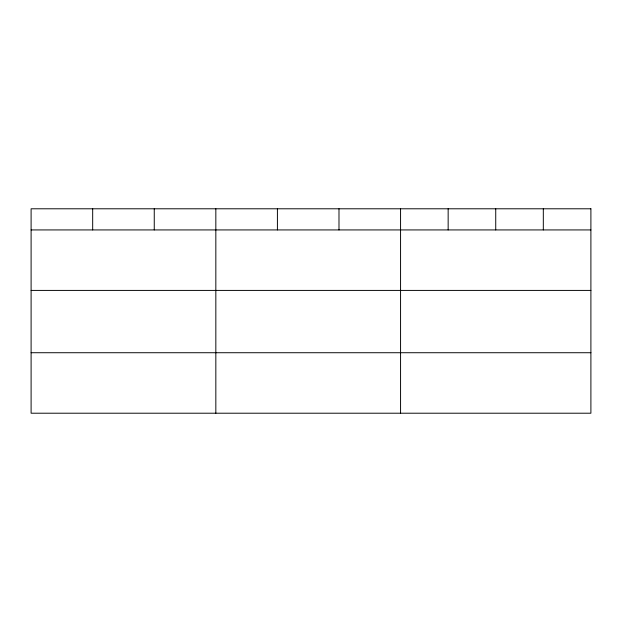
<?xml version="1.0" encoding="UTF-8"?>
<svg xmlns="http://www.w3.org/2000/svg" width="622" height="622" viewBox="0 0 622 622"><rect width="100%" height="100%" fill="white"/><g stroke="black" fill="none" stroke-linecap="round" stroke-linejoin="round"><path stroke-width="0.93" d="M31.1 229.93L590.9 229.93M31.1 290.412L590.9 290.412M31.1 352.728L590.9 352.728M543.317 208.79L543.317 229.93M495.734 208.79L495.734 229.93M448.151 208.79L448.151 229.93M400.568 208.79L400.568 413.21M338.99 208.79L338.99 229.93M277.412 208.79L277.412 229.93M215.834 208.79L215.834 413.21M154.256 208.79L154.256 229.93M92.678 208.79L92.678 229.93M590.9 208.79L31.1 208.79L31.1 413.21L590.9 413.21L590.9 208.79"/></g></svg>
